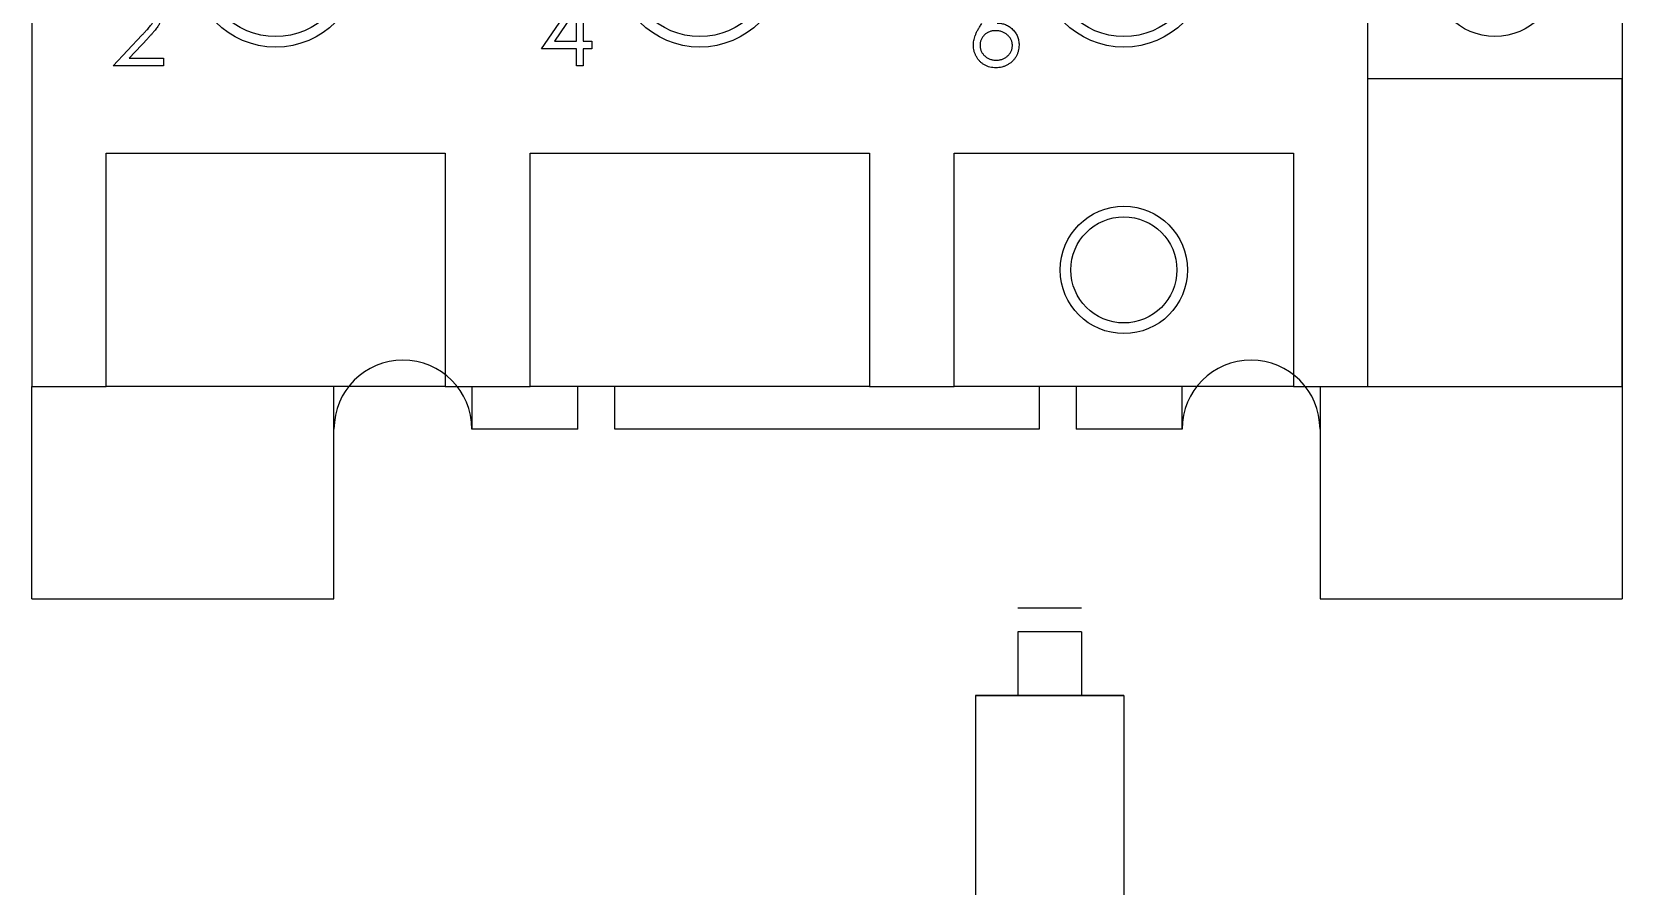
# Model space of a CAD drawing. Extents: x 325911 to 326677, y 288748 to 289948.
# Drawn here: x 326389.9 to 326464.9, y 289082.8 to 289123.1 of the extents above; entities that cross this region are included whole.
import ezdxf

# ---------------------------------------------------------------- set-up
doc = ezdxf.new("R2010")
doc.units = 0
doc.header["$MEASUREMENT"] = 0
for name, color, linetype in [('PV-1A6A', 7, 'Continuous'), ('PV-2418', 7, 'Continuous'), ('PV-2878', 7, 'Continuous')]:
    doc.layers.add(name, color=color, linetype=linetype)

# ---------------------------------------------------------------- blocks, each defined once
blk = doc.blocks.new('Manufacturer上海良信PartName接触器SeriesNDC1ShellFrameLimitingCurrentRemarkPartTypeMinCurrent38.1MaxCurrent65Poles3PMinPower0MaxPower0LibType3DelFlgfalseUpdateDate2023-01-0100000')
at = {"layer": 'PV-1A6A'}
for p, q in [((37.5, -13.5), (37.5, -46.5)), ((37.5, -46.5), (37.5, -50)), ((37.5, -50), (37.5, -50)), ((37.5, -50), (37.5, -64))]:
    blk.add_line(p, q, dxfattribs=at)
for centre in [(-20, -56), (20, -56)]:
    blk.add_arc(centre, 3.25, 0, 180, dxfattribs=at)
at = {"layer": 'PV-2418'}
for p, q in [((-37.5, -29), (-37.5, -54)), ((25.5, -54), (25.5, -29)), ((37.5, -32.5), (37.5, -39.5)), ((-13.469, -38.077), (-11.559, -35.295)), ((-11.495, -35.295), (-11.495, -37.718)), ((-11.809, -36.198), (-12.852, -37.718)), ((-11.809, -37.718), (-11.809, -36.198)), ((-33.661, -38.885), (-32.304, -37.437)), ((-32.036, -37.591), (-32.912, -38.526)), ((-11.809, -38.077), (-13.469, -38.077)), ((-12.852, -37.718), (-11.809, -37.718)), ((-11.809, -38.885), (-11.809, -38.077)), ((-11.495, -37.718), (-11.091, -37.718)), ((-11.091, -38.077), (-11.495, -38.077)), ((-11.495, -38.077), (-11.495, -38.885)), ((-11.091, -37.718), (-11.091, -38.077)), ((-31.283, -38.885), (-33.661, -38.885)), ((-32.912, -38.526), (-31.283, -38.526)), ((-31.283, -38.526), (-31.283, -38.885)), ((-11.495, -38.885), (-11.809, -38.885)), ((37.5, -39.5), (25.5, -39.5)), ((37.5, -54), (37.5, -39.5)), ((-34, -54), (-34, -43)), ((-34, -43), (-18, -43)), ((-18, -43), (-18, -54)), ((-14, -54), (-14, -43)), ((-14, -43), (2, -43)), ((2, -43), (2, -54)), ((6, -54), (6, -43)), ((6, -43), (22, -43)), ((22, -43), (22, -54)), ((-18, -54), (-34, -54)), ((-23.25, -64), (-23.25, -54)), ((-16.75, -54), (-16.75, -56)), ((2, -54), (-14, -54)), ((-11.75, -56), (-11.75, -54)), ((-10, -56), (-10, -54)), ((22, -54), (6, -54)), ((10, -54), (10, -56)), ((11.75, -54), (11.75, -56)), ((16.75, -56), (16.75, -54)), ((-37.5, -64), (-37.5, -54)), ((-37.5, -54), (-34, -54)), ((-18, -54), (-14, -54)), ((2, -54), (6, -54)), ((22, -54), (25.5, -54)), ((23.25, -54), (23.25, -64)), ((25.5, -54), (37.5, -54)), ((37.5, -54), (37.5, -64)), ((-11.75, -56), (-16.75, -56)), ((10, -56), (-10, -56)), ((16.75, -56), (11.75, -56)), ((-37.5, -64), (-23.25, -64)), ((23.25, -64), (37.5, -64))]:
    blk.add_line(p, q, dxfattribs=at)
for centre, radius in [((-26, -34), 4), ((-6, -34), 4), ((14, -34), 4), ((-26, -34), 3.5), ((-6, -34), 3.5), ((14, -34), 3.5), ((31.5, -34.5), 3), ((14, -48.5), 3), ((14, -48.5), 2.5)]:
    blk.add_circle(centre, radius, dxfattribs=at)
for points, knots in [([(-32.304, -37.437), (-32.271, -37.402), (-32.208, -37.336), (-32.118, -37.239), (-32.037, -37.149), (-31.965, -37.067), (-31.903, -36.99), (-31.848, -36.922), (-31.804, -36.859), (-31.757, -36.786), (-31.71, -36.698), (-31.671, -36.589), (-31.647, -36.477), (-31.644, -36.402), (-31.642, -36.364)], [0, 0, 0, 0, 0.110803, 0.212829, 0.306101, 0.390647, 0.466924, 0.534481, 0.593587, 0.644557, 0.7362, 0.825024, 0.911986, 1, 1, 1, 1]), ([(-31.328, -36.336), (-31.33, -36.385), (-31.333, -36.481), (-31.362, -36.623), (-31.407, -36.761), (-31.461, -36.871), (-31.515, -36.961), (-31.564, -37.034), (-31.622, -37.113), (-31.688, -37.198), (-31.763, -37.288), (-31.846, -37.385), (-31.938, -37.486), (-32.003, -37.556), (-32.036, -37.591)], [0, 0, 0, 0, 0.0987022, 0.1956723, 0.2924224, 0.3913425, 0.4444624, 0.5042288, 0.5703523, 0.6425458, 0.7222875, 0.8079211, 0.9004695, 1, 1, 1, 1]), ([(6.903, -37.909), (6.904, -37.873), (6.906, -37.799), (6.923, -37.688), (6.95, -37.574), (6.98, -37.477), (7.013, -37.398), (7.039, -37.334), (7.072, -37.268), (7.108, -37.198), (7.148, -37.126), (7.193, -37.05), (7.242, -36.972), (7.276, -36.92), (7.294, -36.892)], [0, 0, 0, 0, 0.097818, 0.199726, 0.305276, 0.415811, 0.474472, 0.537274, 0.603657, 0.674299, 0.749834, 0.828598, 0.912378, 1, 1, 1, 1]), ([(7.952, -37.225), (7.926, -37.226), (7.874, -37.227), (7.797, -37.236), (7.725, -37.253), (7.656, -37.274), (7.591, -37.303), (7.53, -37.338), (7.473, -37.38), (7.42, -37.427), (7.372, -37.479), (7.331, -37.534), (7.296, -37.592), (7.267, -37.653), (7.244, -37.716), (7.228, -37.782), (7.219, -37.851), (7.218, -37.898), (7.217, -37.922)], [0, 0, 0, 0, 0.070599, 0.137901, 0.203196, 0.26679, 0.329106, 0.390654, 0.452653, 0.515748, 0.577926, 0.63893, 0.698351, 0.757296, 0.816394, 0.876267, 0.936817, 1, 1, 1, 1]), ([(8.742, -37.922), (8.742, -37.898), (8.741, -37.851), (8.729, -37.782), (8.712, -37.716), (8.686, -37.652), (8.653, -37.592), (8.612, -37.534), (8.566, -37.479), (8.511, -37.427), (8.453, -37.38), (8.39, -37.338), (8.324, -37.303), (8.256, -37.274), (8.184, -37.253), (8.11, -37.236), (8.032, -37.227), (7.979, -37.226), (7.952, -37.225)], [0, 0, 0, 0, 0.0611379, 0.1199938, 0.1782253, 0.2362564, 0.2949294, 0.3547157, 0.4167297, 0.4806644, 0.5458318, 0.6097581, 0.6729712, 0.7360169, 0.7998394, 0.8647754, 0.9310876, 1, 1, 1, 1]), ([(8.018, -36.866), (8.054, -36.867), (8.124, -36.869), (8.227, -36.883), (8.325, -36.906), (8.42, -36.939), (8.51, -36.982), (8.597, -37.033), (8.678, -37.095), (8.756, -37.164), (8.826, -37.241), (8.888, -37.322), (8.94, -37.408), (8.983, -37.499), (9.015, -37.594), (9.039, -37.693), (9.054, -37.796), (9.056, -37.867), (9.057, -37.903)], [0, 0, 0, 0, 0.065231, 0.128405, 0.190067, 0.250943, 0.311546, 0.372863, 0.435024, 0.499072, 0.563091, 0.62551, 0.68668, 0.747283, 0.808563, 0.870742, 0.934341, 1, 1, 1, 1]), ([(7.963, -38.975), (7.916, -38.973), (7.822, -38.97), (7.685, -38.943), (7.553, -38.9), (7.428, -38.839), (7.311, -38.763), (7.207, -38.672), (7.116, -38.567), (7.04, -38.448), (6.98, -38.32), (6.935, -38.188), (6.908, -38.05), (6.905, -37.956), (6.903, -37.909)], [0, 0, 0, 0, 0.084335, 0.167052, 0.249566, 0.33274, 0.415915, 0.497828, 0.580373, 0.6646, 0.749467, 0.83251, 0.915639, 1, 1, 1, 1]), ([(7.217, -37.922), (7.217, -37.945), (7.219, -37.992), (7.23, -38.06), (7.247, -38.126), (7.272, -38.189), (7.302, -38.25), (7.342, -38.306), (7.387, -38.362), (7.439, -38.413), (7.496, -38.461), (7.557, -38.502), (7.62, -38.538), (7.686, -38.566), (7.755, -38.588), (7.828, -38.604), (7.903, -38.614), (7.954, -38.615), (7.98, -38.616)], [0, 0, 0, 0, 0.061842, 0.121262, 0.180746, 0.239231, 0.298308, 0.358183, 0.420359, 0.484792, 0.549938, 0.613718, 0.676681, 0.739154, 0.8022, 0.86674, 0.93205, 1, 1, 1, 1]), ([(9.057, -37.903), (9.055, -37.952), (9.052, -38.048), (9.024, -38.188), (8.981, -38.322), (8.919, -38.447), (8.842, -38.563), (8.748, -38.666), (8.641, -38.758), (8.519, -38.834), (8.389, -38.897), (8.251, -38.942), (8.109, -38.97), (8.012, -38.973), (7.963, -38.975)], [0, 0, 0, 0, 0.085948, 0.169125, 0.250399, 0.33229, 0.413364, 0.494172, 0.576022, 0.660757, 0.745783, 0.830044, 0.914028, 1, 1, 1, 1]), ([(7.98, -38.616), (8.006, -38.615), (8.056, -38.614), (8.132, -38.604), (8.204, -38.588), (8.273, -38.566), (8.339, -38.538), (8.402, -38.502), (8.462, -38.461), (8.519, -38.413), (8.572, -38.362), (8.617, -38.307), (8.656, -38.249), (8.687, -38.189), (8.712, -38.126), (8.729, -38.06), (8.741, -37.992), (8.742, -37.945), (8.742, -37.922)], [0, 0, 0, 0, 0.067962, 0.133283, 0.197835, 0.260892, 0.323377, 0.38635, 0.449638, 0.514795, 0.57924, 0.641814, 0.701359, 0.760727, 0.819222, 0.878716, 0.938147, 1, 1, 1, 1])]:
    blk.add_open_spline(points, degree=3, knots=knots, dxfattribs=at)
blk = doc.blocks.new('Manufacturer上海良信PartName热继电器SeriesNDR2-95ShellFrameLimitingCurrentRemarkPartTypeMinCurrent17MaxCurrent104Poles3PMinPower0MaxPower0LibType3DelFlgfalseUpdateDate2023-01-0100000')
at = {"layer": 'PV-2878'}
for p, q in [((12, 37.056), (9, 37.056)), ((9, 35.944), (9, 32.944)), ((12, 35.944), (9, 35.944)), ((12, 35.944), (12, 32.944)), ((7, 32.944), (14, 32.944)), ((7, 32.944), (7, 22.944)), ((14, 32.944), (7, 32.944)), ((14, 32.944), (14, 22.944))]:
    blk.add_line(p, q, dxfattribs=at)

msp = doc.modelspace()

# ---------------------------------------------------------------- block references
for name, p in [('Manufacturer上海良信PartName接触器SeriesNDC1ShellFrameLimitingCurrentRemarkPartTypeMinCurrent38.1MaxCurrent65Poles3PMinPower0MaxPower0LibType3DelFlgfalseUpdateDate2023-01-0100000', (326427.389, 289160.385)), ('Manufacturer上海良信PartName热继电器SeriesNDR2-95ShellFrameLimitingCurrentRemarkPartTypeMinCurrent17MaxCurrent104Poles3PMinPower0MaxPower0LibType3DelFlgfalseUpdateDate2023-01-0100000', (326427.389, 289058.885))]:
    msp.add_blockref(name, p)

doc.saveas('drawing.dxf')
